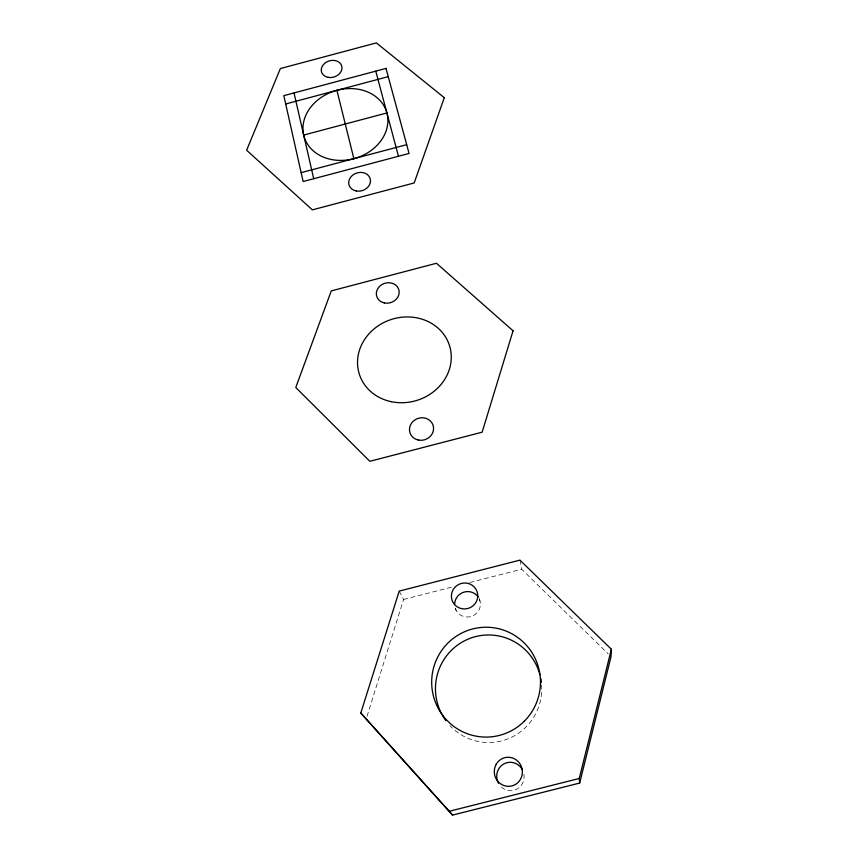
<?xml version="1.0" encoding="UTF-8"?>
<svg xmlns="http://www.w3.org/2000/svg" width="858" height="858" viewBox="0 0 858 858"><rect width="100%" height="100%" fill="white"/><g stroke="black" fill="none" stroke-linecap="round" stroke-linejoin="round"><path stroke-width="0.64" stroke-dasharray="4.29 3.22" d="M366.988 716.366L403.571 599.485L399.217 591.098M403.571 599.485L452.885 586.84M469.755 582.518L521.664 569.208L608.183 653.85M455.287 608.193L456.199 610.542M479.268 598.637L480.03 601.05M519.959 560.124L521.664 569.208M479.29 598.959A12.924 12.677 -23.8 0 1 472.2 616.087A12.924 12.677 -23.8 0 1 455.298 608.515M523.927 774.302A14.254 13.696 78.2 0 1 517.181 788.985A14.254 13.696 78.2 0 1 501.469 787.14M541.634 684.845A53.775 53.164 88.6 0 1 509.995 737.998A53.775 53.164 88.6 0 1 449.882 725.568"/><path stroke-width="1.29" d="M611.368 649.259L611.035 656.638L579.665 783.064L452.574 815.1L360.8 713.019L399.217 591.098L519.959 560.124L611.368 649.259L579.247 778.485L579.665 783.064M285.682 103.979L388.234 76.652M303.689 135.071L386.915 112.945A43.072 35.199 -16.8 0 1 332.529 159.727A43.072 35.199 -16.8 0 1 316.816 100.804A43.072 35.199 -16.8 0 1 386.915 112.945M301.147 172.651L406.692 144.68M449.077 811.314L579.247 778.485M360.8 713.019L452.574 815.1M375.761 71.139L398.455 156.263M336.915 90.326L353.861 158.676M294.015 92.943L313.717 178.721M454.643 604.161A12.924 12.677 -23.8 0 1 478.206 597.039M498.455 783.268A14.254 13.696 78.2 0 1 503.657 764.017A14.254 13.696 78.2 0 1 522.318 769.626M445.806 720.623A53.775 53.164 88.6 0 1 442.342 715.218M441.731 714.092A53.775 53.164 88.6 0 1 468.994 638.76A53.775 53.164 88.6 0 1 539.929 674.72M540.787 678.453A53.775 53.164 88.6 0 1 541.387 682.271M513.063 330.791L482.142 432.185L369.841 461.304L295.774 387.494L331.263 290.905L436.475 263.267L513.063 330.791M444.283 97.694L414.189 182.947L312.355 209.867L246.632 150.236L280.384 68.543L376.362 42.9L444.283 97.694M386.003 68.415L283.816 95.656L303.142 181.521L409.073 153.453L386.003 68.415M328.314 77.381A10.521 8.398 -16.7 0 0 341.763 66.216A10.521 8.398 -16.7 0 0 324.753 63.278A10.521 8.398 -16.7 0 0 328.314 77.381M356.231 190.959A11.025 9.223 -16.9 0 0 370.248 178.936A11.025 9.223 -16.9 0 0 352.316 175.461A11.025 9.223 -16.9 0 0 356.231 190.959M384.33 302.917A11.529 10.082 -17.2 0 0 398.895 290.004A11.529 10.082 -17.2 0 0 380.04 285.982A11.529 10.082 -17.2 0 0 384.33 302.917M418.039 439.961A12.141 11.175 -18 0 0 433.258 425.933A12.141 11.175 -18 0 0 413.288 421.181A12.141 11.175 -18 0 0 418.039 439.961M391.076 401.651A47.297 42.45 -17.5 0 0 449.978 347.254A47.297 42.45 -17.5 0 0 372.125 330.609A47.297 42.45 -17.5 0 0 391.076 401.651M460.939 608.494A13.224 12.924 -23.1 0 0 477.37 592.631A13.224 12.924 -23.1 0 0 455.437 586.775A13.224 12.924 -23.1 0 0 460.939 608.494M496.235 764.221A14.565 14.028 78.6 0 0 508.193 786.346A14.565 14.028 78.6 0 0 520.57 764.853A14.565 14.028 78.6 0 0 496.235 764.221M524.313 721.192A54.923 54.397 -87.3 0 0 500.471 629.182A54.923 54.397 -87.3 0 0 433.451 696.106A54.923 54.397 -87.3 0 0 524.313 721.192"/></g></svg>
